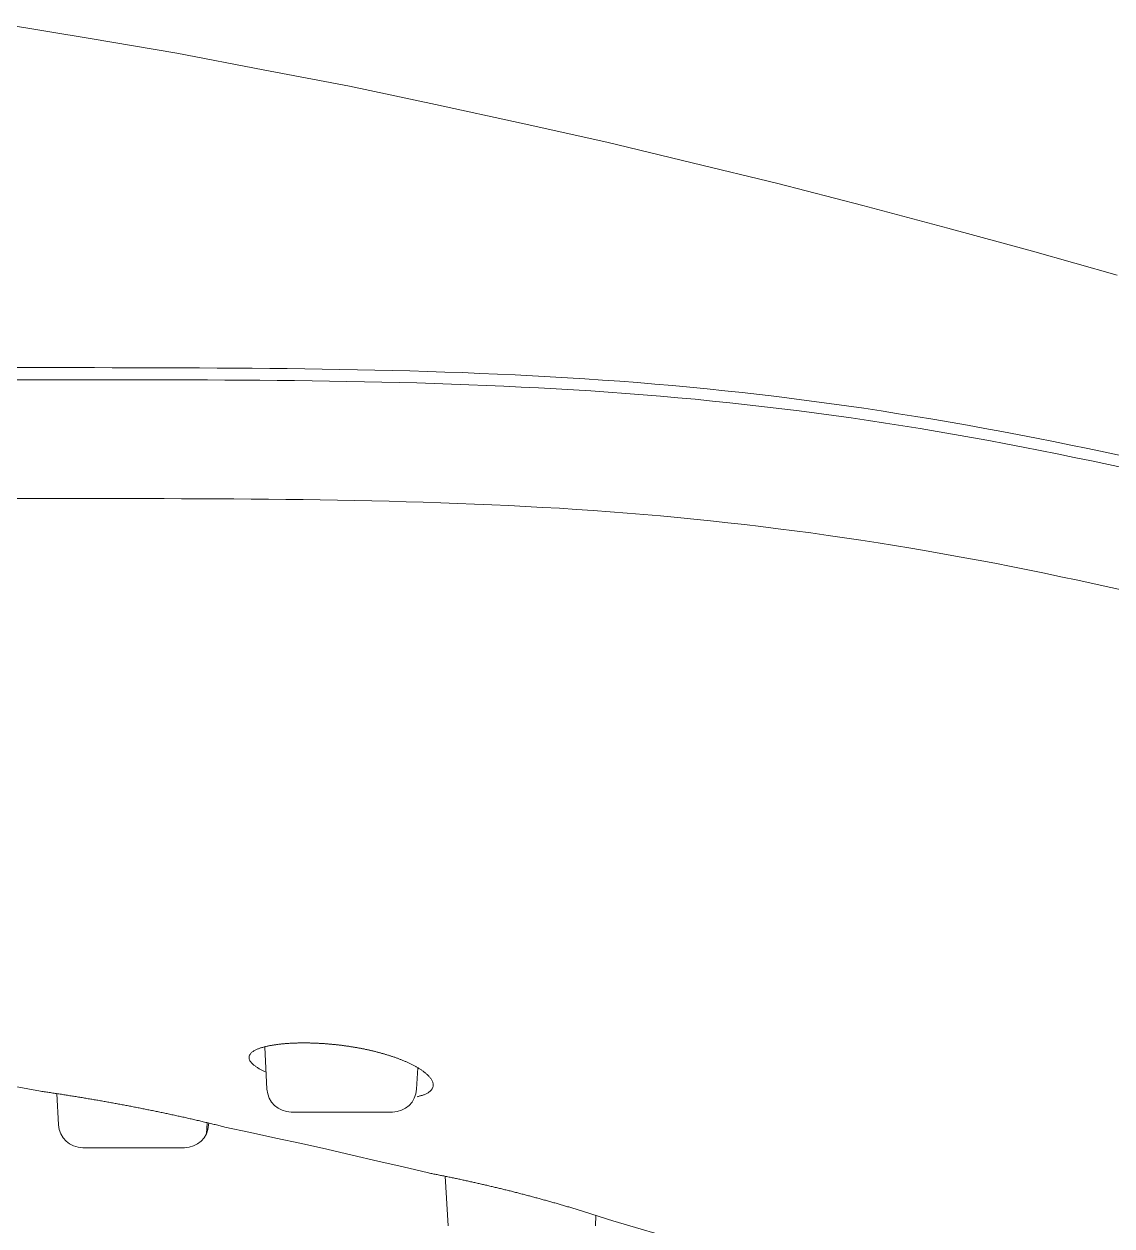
# Model space of a CAD drawing. Extents: x -5208 to -4788, y -2139 to -1842.
# Drawn here: x -4968.24 to -4945.8, y -1957.42 to -1932.62 of the extents above; entities that cross this region are included whole.
import ezdxf

# ---------------------------------------------------------------- set-up
doc = ezdxf.new("R2010")
doc.units = 0
doc.header["$LTSCALE"] = 7
doc.layers.add('Trimetric', color=7, linetype='CONTINUOUS')

msp = doc.modelspace()

# ---------------------------------------------------------------- linework, layer by layer
at = {"layer": 'Trimetric', "color": 0, "linetype": 'Continuous', "lineweight": 18}
for points in [[(-4968.66, -1932.621), (-4966.873, -1932.919), (-4965.087, -1933.225), (-4963.307, -1933.565), (-4961.527, -1933.906), (-4959.754, -1934.28), (-4957.983, -1934.664), (-4956.215, -1935.062), (-4954.454, -1935.487), (-4952.692, -1935.911), (-4950.939, -1936.369), (-4949.187, -1936.832), (-4947.438, -1937.307), (-4945.695, -1937.803)], [(-4968.59, -1939.711), (-4968.229, -1939.711), (-4967.867, -1939.711), (-4967.506, -1939.711), (-4967.145, -1939.711), (-4966.783, -1939.711), (-4966.422, -1939.712), (-4966.06, -1939.712), (-4965.699, -1939.713), (-4965.338, -1939.714), (-4964.976, -1939.715), (-4964.615, -1939.717), (-4964.253, -1939.719), (-4963.892, -1939.721), (-4963.53, -1939.724), (-4963.169, -1939.728), (-4962.808, -1939.731), (-4962.446, -1939.736), (-4962.085, -1939.741), (-4961.724, -1939.747), (-4961.362, -1939.754), (-4961.001, -1939.761), (-4960.639, -1939.77), (-4960.278, -1939.779), (-4959.917, -1939.791), (-4959.556, -1939.802), (-4959.194, -1939.814), (-4958.833, -1939.829), (-4958.472, -1939.844), (-4958.111, -1939.86), (-4957.75, -1939.878), (-4957.389, -1939.898), (-4957.029, -1939.919), (-4956.668, -1939.942), (-4956.307, -1939.967), (-4955.947, -1939.992), (-4955.586, -1940.02), (-4955.226, -1940.05), (-4954.866, -1940.081), (-4954.506, -1940.114), (-4954.147, -1940.15), (-4953.787, -1940.187), (-4953.428, -1940.227), (-4953.069, -1940.266), (-4952.71, -1940.31), (-4952.351, -1940.355), (-4951.993, -1940.4), (-4951.635, -1940.449), (-4951.277, -1940.5), (-4950.919, -1940.55), (-4950.562, -1940.605), (-4950.205, -1940.661), (-4949.847, -1940.717), (-4949.491, -1940.777), (-4949.135, -1940.838), (-4948.779, -1940.899), (-4948.423, -1940.965), (-4948.068, -1941.031), (-4947.713, -1941.097), (-4947.358, -1941.166), (-4947.003, -1941.237), (-4946.649, -1941.309), (-4946.295, -1941.382), (-4945.942, -1941.457), (-4945.589, -1941.534)], [(-4968.412, -1939.962), (-4968.052, -1939.962), (-4967.692, -1939.962), (-4967.333, -1939.961), (-4966.973, -1939.961), (-4966.613, -1939.961), (-4966.253, -1939.961), (-4965.894, -1939.961), (-4965.534, -1939.962), (-4965.174, -1939.962), (-4964.815, -1939.963), (-4964.455, -1939.965), (-4964.095, -1939.967), (-4963.735, -1939.969), (-4963.376, -1939.972), (-4963.016, -1939.975), (-4962.656, -1939.979), (-4962.297, -1939.984), (-4961.937, -1939.989), (-4961.577, -1939.995), (-4961.218, -1940.002), (-4960.858, -1940.01), (-4960.498, -1940.018), (-4960.139, -1940.028), (-4959.779, -1940.039), (-4959.42, -1940.051), (-4959.06, -1940.064), (-4958.701, -1940.078), (-4958.341, -1940.094), (-4957.982, -1940.111), (-4957.623, -1940.128), (-4957.264, -1940.148), (-4956.905, -1940.169), (-4956.546, -1940.192), (-4956.187, -1940.217), (-4955.828, -1940.243), (-4955.469, -1940.271), (-4955.111, -1940.301), (-4954.752, -1940.332), (-4954.394, -1940.365), (-4954.036, -1940.4), (-4953.678, -1940.438), (-4953.321, -1940.477), (-4952.964, -1940.519), (-4952.606, -1940.56), (-4952.249, -1940.605), (-4951.893, -1940.652), (-4951.536, -1940.699), (-4951.18, -1940.75), (-4950.824, -1940.803), (-4950.468, -1940.855), (-4950.113, -1940.912), (-4949.758, -1940.97), (-4949.403, -1941.027), (-4949.049, -1941.089), (-4948.694, -1941.151), (-4948.34, -1941.215), (-4947.987, -1941.281), (-4947.633, -1941.349), (-4947.28, -1941.418), (-4946.928, -1941.49), (-4946.576, -1941.562), (-4946.223, -1941.634), (-4945.872, -1941.71), (-4945.52, -1941.786)], [(-4968.59, -1942.411), (-4968.228, -1942.411), (-4967.867, -1942.411), (-4967.505, -1942.411), (-4967.145, -1942.411), (-4966.786, -1942.411), (-4966.425, -1942.412), (-4966.064, -1942.412), (-4965.704, -1942.413), (-4965.346, -1942.414), (-4964.987, -1942.415), (-4964.629, -1942.417), (-4964.27, -1942.419), (-4963.91, -1942.421), (-4963.555, -1942.424), (-4963.198, -1942.427), (-4962.837, -1942.431), (-4962.481, -1942.435), (-4962.127, -1942.441), (-4961.771, -1942.447), (-4961.415, -1942.453), (-4961.061, -1942.46), (-4960.706, -1942.469), (-4960.356, -1942.478), (-4960.003, -1942.489), (-4959.644, -1942.501), (-4959.296, -1942.512), (-4958.947, -1942.527), (-4958.588, -1942.542), (-4958.238, -1942.557), (-4957.893, -1942.575), (-4957.542, -1942.594), (-4957.192, -1942.614), (-4956.845, -1942.636), (-4956.496, -1942.66), (-4956.146, -1942.685), (-4955.8, -1942.712), (-4955.455, -1942.74), (-4955.107, -1942.771), (-4954.761, -1942.802), (-4954.42, -1942.836), (-4954.076, -1942.872), (-4953.722, -1942.911), (-4953.378, -1942.949), (-4953.04, -1942.99), (-4952.687, -1943.034), (-4952.345, -1943.077), (-4952.008, -1943.123), (-4951.654, -1943.173), (-4951.313, -1943.221), (-4950.976, -1943.273), (-4950.621, -1943.329), (-4950.282, -1943.382), (-4949.945, -1943.439), (-4949.59, -1943.5), (-4949.251, -1943.558), (-4948.913, -1943.62), (-4948.561, -1943.686), (-4948.218, -1943.749), (-4947.88, -1943.815), (-4947.535, -1943.884), (-4947.194, -1943.953), (-4946.851, -1944.025), (-4946.506, -1944.097), (-4946.167, -1944.171), (-4945.825, -1944.247), (-4945.476, -1944.325)], [(-4960.132, -1954.754), (-4960.117, -1954.751), (-4960.102, -1954.747), (-4960.087, -1954.743), (-4960.073, -1954.739), (-4960.058, -1954.735), (-4960.043, -1954.732), (-4960.028, -1954.728), (-4960.014, -1954.723), (-4959.999, -1954.718), (-4959.985, -1954.713), (-4959.971, -1954.707), (-4959.957, -1954.701), (-4959.943, -1954.695), (-4959.929, -1954.688), (-4959.916, -1954.68), (-4959.903, -1954.673), (-4959.89, -1954.664), (-4959.878, -1954.656), (-4959.866, -1954.646), (-4959.854, -1954.636), (-4959.844, -1954.625), (-4959.833, -1954.614), (-4959.825, -1954.601), (-4959.816, -1954.589), (-4959.81, -1954.575), (-4959.804, -1954.561), (-4959.8, -1954.546), (-4959.798, -1954.531), (-4959.797, -1954.516), (-4959.798, -1954.501), (-4959.8, -1954.485), (-4959.803, -1954.471), (-4959.807, -1954.456), (-4959.813, -1954.442), (-4959.819, -1954.428), (-4959.826, -1954.414), (-4959.834, -1954.401), (-4959.842, -1954.388), (-4959.851, -1954.376), (-4959.86, -1954.364), (-4959.87, -1954.352), (-4959.88, -1954.341), (-4959.891, -1954.33), (-4959.901, -1954.319), (-4959.912, -1954.308), (-4959.923, -1954.297), (-4959.934, -1954.287), (-4959.946, -1954.277), (-4959.958, -1954.268), (-4959.969, -1954.258), (-4959.981, -1954.248), (-4959.993, -1954.239), (-4960.005, -1954.229), (-4960.017, -1954.22), (-4960.03, -1954.212), (-4960.042, -1954.203), (-4960.055, -1954.194), (-4960.068, -1954.186), (-4960.081, -1954.178), (-4960.094, -1954.17), (-4960.107, -1954.162), (-4960.12, -1954.154), (-4960.133, -1954.146), (-4960.146, -1954.139), (-4960.159, -1954.131), (-4960.173, -1954.124), (-4960.186, -1954.117), (-4960.2, -1954.109), (-4960.213, -1954.103), (-4960.227, -1954.096), (-4960.241, -1954.089), (-4960.254, -1954.082), (-4960.268, -1954.076), (-4960.282, -1954.069), (-4960.295, -1954.062), (-4960.309, -1954.055), (-4960.323, -1954.049), (-4960.337, -1954.043), (-4960.351, -1954.037), (-4960.365, -1954.031), (-4960.379, -1954.025), (-4960.393, -1954.019), (-4960.407, -1954.013), (-4960.421, -1954.007), (-4960.435, -1954.001), (-4960.449, -1953.995), (-4960.463, -1953.99), (-4960.478, -1953.984), (-4960.492, -1953.978), (-4960.506, -1953.973), (-4960.52, -1953.968), (-4960.535, -1953.962), (-4960.549, -1953.957), (-4960.563, -1953.952), (-4960.578, -1953.947), (-4960.592, -1953.942), (-4960.606, -1953.937), (-4960.621, -1953.932), (-4960.635, -1953.927), (-4960.65, -1953.922), (-4960.664, -1953.917), (-4960.679, -1953.912), (-4960.693, -1953.908), (-4960.708, -1953.903), (-4960.722, -1953.898), (-4960.737, -1953.894), (-4960.752, -1953.889), (-4960.766, -1953.885), (-4960.781, -1953.881), (-4960.795, -1953.876), (-4960.81, -1953.872), (-4960.825, -1953.868), (-4960.839, -1953.864), (-4960.854, -1953.86), (-4960.869, -1953.856), (-4960.883, -1953.851), (-4960.898, -1953.847), (-4960.913, -1953.843), (-4960.928, -1953.84), (-4960.942, -1953.836), (-4960.957, -1953.832), (-4960.972, -1953.828), (-4960.987, -1953.824), (-4961.002, -1953.821), (-4961.016, -1953.817), (-4961.031, -1953.814), (-4961.046, -1953.81), (-4961.061, -1953.806), (-4961.076, -1953.803), (-4961.091, -1953.799), (-4961.105, -1953.796), (-4961.12, -1953.793), (-4961.135, -1953.789), (-4961.15, -1953.786), (-4961.165, -1953.783), (-4961.18, -1953.78), (-4961.195, -1953.777), (-4961.21, -1953.773), (-4961.225, -1953.77), (-4961.24, -1953.767), (-4961.255, -1953.764), (-4961.27, -1953.762), (-4961.285, -1953.759), (-4961.3, -1953.756), (-4961.315, -1953.753), (-4961.33, -1953.75), (-4961.345, -1953.747), (-4961.36, -1953.745), (-4961.375, -1953.742), (-4961.39, -1953.739), (-4961.405, -1953.737), (-4961.42, -1953.734), (-4961.435, -1953.732), (-4961.45, -1953.729), (-4961.465, -1953.727), (-4961.48, -1953.724), (-4961.495, -1953.722), (-4961.51, -1953.72), (-4961.525, -1953.717), (-4961.54, -1953.715), (-4961.555, -1953.713), (-4961.57, -1953.711), (-4961.586, -1953.709), (-4961.601, -1953.706), (-4961.616, -1953.704), (-4961.631, -1953.702), (-4961.646, -1953.7), (-4961.661, -1953.698), (-4961.676, -1953.696), (-4961.691, -1953.694), (-4961.707, -1953.692), (-4961.722, -1953.691), (-4961.737, -1953.689), (-4961.752, -1953.687), (-4961.767, -1953.685), (-4961.782, -1953.684), (-4961.797, -1953.682), (-4961.813, -1953.68), (-4961.828, -1953.679), (-4961.843, -1953.677), (-4961.858, -1953.676), (-4961.873, -1953.674), (-4961.888, -1953.673), (-4961.904, -1953.671), (-4961.919, -1953.67), (-4961.934, -1953.668), (-4961.949, -1953.667), (-4961.964, -1953.666), (-4961.98, -1953.665), (-4961.995, -1953.663), (-4962.01, -1953.662), (-4962.025, -1953.661), (-4962.041, -1953.66), (-4962.056, -1953.659), (-4962.071, -1953.658), (-4962.086, -1953.657), (-4962.101, -1953.656), (-4962.117, -1953.655), (-4962.132, -1953.654), (-4962.147, -1953.654), (-4962.162, -1953.653), (-4962.178, -1953.652), (-4962.193, -1953.651), (-4962.208, -1953.651), (-4962.223, -1953.65), (-4962.239, -1953.649), (-4962.254, -1953.649), (-4962.269, -1953.648), (-4962.284, -1953.648), (-4962.299, -1953.647), (-4962.315, -1953.647), (-4962.33, -1953.647), (-4962.345, -1953.646), (-4962.36, -1953.646), (-4962.376, -1953.645), (-4962.391, -1953.645), (-4962.406, -1953.645), (-4962.421, -1953.645), (-4962.437, -1953.645), (-4962.452, -1953.645), (-4962.467, -1953.645), (-4962.483, -1953.645), (-4962.498, -1953.645), (-4962.513, -1953.645), (-4962.528, -1953.645), (-4962.544, -1953.645), (-4962.559, -1953.646), (-4962.574, -1953.646), (-4962.589, -1953.646), (-4962.605, -1953.647), (-4962.62, -1953.647), (-4962.635, -1953.647), (-4962.65, -1953.648), (-4962.666, -1953.649), (-4962.681, -1953.649), (-4962.696, -1953.65), (-4962.711, -1953.651), (-4962.726, -1953.651), (-4962.742, -1953.652), (-4962.757, -1953.653), (-4962.772, -1953.654), (-4962.787, -1953.655), (-4962.803, -1953.656), (-4962.818, -1953.657), (-4962.833, -1953.658), (-4962.848, -1953.66), (-4962.863, -1953.661), (-4962.879, -1953.662), (-4962.894, -1953.663), (-4962.909, -1953.665), (-4962.924, -1953.666), (-4962.939, -1953.668), (-4962.955, -1953.67), (-4962.97, -1953.671), (-4962.985, -1953.673), (-4963, -1953.675), (-4963.015, -1953.677), (-4963.03, -1953.679), (-4963.045, -1953.681), (-4963.06, -1953.683), (-4963.076, -1953.685), (-4963.091, -1953.688), (-4963.106, -1953.69), (-4963.121, -1953.693), (-4963.136, -1953.695), (-4963.151, -1953.698), (-4963.166, -1953.701), (-4963.181, -1953.704), (-4963.195, -1953.708), (-4963.21, -1953.711), (-4963.225, -1953.714), (-4963.24, -1953.717), (-4963.255, -1953.72), (-4963.27, -1953.724), (-4963.285, -1953.728), (-4963.299, -1953.733), (-4963.314, -1953.737), (-4963.329, -1953.741), (-4963.343, -1953.745), (-4963.358, -1953.749), (-4963.372, -1953.754), (-4963.387, -1953.759), (-4963.401, -1953.765), (-4963.415, -1953.77), (-4963.429, -1953.776), (-4963.443, -1953.782), (-4963.457, -1953.789), (-4963.471, -1953.796), (-4963.484, -1953.803), (-4963.497, -1953.811), (-4963.51, -1953.819), (-4963.522, -1953.828), (-4963.535, -1953.837), (-4963.546, -1953.847), (-4963.557, -1953.857), (-4963.567, -1953.869), (-4963.576, -1953.881), (-4963.584, -1953.894), (-4963.59, -1953.908), (-4963.594, -1953.923), (-4963.596, -1953.938), (-4963.596, -1953.953), (-4963.594, -1953.968), (-4963.59, -1953.983), (-4963.585, -1953.997), (-4963.578, -1954.011), (-4963.57, -1954.024), (-4963.561, -1954.036), (-4963.551, -1954.048), (-4963.541, -1954.06), (-4963.531, -1954.071), (-4963.52, -1954.081), (-4963.508, -1954.092), (-4963.497, -1954.102), (-4963.485, -1954.111), (-4963.473, -1954.12), (-4963.461, -1954.13), (-4963.448, -1954.138), (-4963.436, -1954.147), (-4963.423, -1954.155), (-4963.41, -1954.163), (-4963.397, -1954.171), (-4963.384, -1954.179), (-4963.371, -1954.187), (-4963.358, -1954.195), (-4963.344, -1954.202), (-4963.331, -1954.209), (-4963.317, -1954.216), (-4963.304, -1954.223), (-4963.29, -1954.23), (-4963.276, -1954.237), (-4963.263, -1954.244)], [(-4967.894, -1954.641), (-4968.418, -1954.547), (-4968.943, -1954.456), (-4969.467, -1954.367), (-4969.992, -1954.277), (-4970.517, -1954.19), (-4971.043, -1954.106), (-4971.569, -1954.022), (-4972.094, -1953.938)], [(-4964.094, -1955.38), (-4964.119, -1955.374), (-4964.144, -1955.368), (-4964.168, -1955.362), (-4964.193, -1955.356), (-4964.218, -1955.35), (-4964.243, -1955.343), (-4964.267, -1955.337), (-4964.292, -1955.331), (-4964.317, -1955.325), (-4964.342, -1955.319), (-4964.366, -1955.313), (-4964.391, -1955.307), (-4964.416, -1955.301), (-4964.441, -1955.295), (-4964.465, -1955.289), (-4964.49, -1955.284), (-4964.515, -1955.278), (-4964.54, -1955.272), (-4964.565, -1955.266), (-4964.589, -1955.26), (-4964.614, -1955.254), (-4964.639, -1955.248), (-4964.664, -1955.243), (-4964.689, -1955.237), (-4964.713, -1955.231), (-4964.738, -1955.226), (-4964.763, -1955.22), (-4964.788, -1955.214), (-4964.813, -1955.208), (-4964.838, -1955.203), (-4964.863, -1955.197), (-4964.887, -1955.192), (-4964.912, -1955.186), (-4964.937, -1955.18), (-4964.962, -1955.175), (-4964.987, -1955.169), (-4965.012, -1955.164), (-4965.037, -1955.158), (-4965.061, -1955.153), (-4965.086, -1955.147), (-4965.111, -1955.142), (-4965.136, -1955.136), (-4965.161, -1955.131), (-4965.186, -1955.126), (-4965.211, -1955.12), (-4965.236, -1955.115), (-4965.261, -1955.11), (-4965.286, -1955.104), (-4965.311, -1955.099), (-4965.335, -1955.094), (-4965.36, -1955.088), (-4965.385, -1955.083), (-4965.41, -1955.078), (-4965.435, -1955.073), (-4965.46, -1955.068), (-4965.485, -1955.062), (-4965.51, -1955.057), (-4965.535, -1955.052), (-4965.56, -1955.047), (-4965.585, -1955.042), (-4965.61, -1955.037), (-4965.635, -1955.032), (-4965.66, -1955.027), (-4965.685, -1955.022), (-4965.71, -1955.017), (-4965.735, -1955.012), (-4965.76, -1955.007), (-4965.785, -1955.002), (-4965.81, -1954.997), (-4965.835, -1954.992), (-4965.86, -1954.987), (-4965.885, -1954.982), (-4965.91, -1954.977), (-4965.935, -1954.972), (-4965.96, -1954.967), (-4965.985, -1954.962), (-4966.01, -1954.958), (-4966.035, -1954.953), (-4966.06, -1954.948), (-4966.085, -1954.943), (-4966.11, -1954.938), (-4966.135, -1954.934), (-4966.16, -1954.929), (-4966.185, -1954.924), (-4966.21, -1954.92), (-4966.235, -1954.915), (-4966.26, -1954.91), (-4966.285, -1954.906), (-4966.31, -1954.901), (-4966.335, -1954.896), (-4966.36, -1954.892), (-4966.385, -1954.887), (-4966.411, -1954.883), (-4966.436, -1954.878), (-4966.461, -1954.874), (-4966.486, -1954.869), (-4966.511, -1954.865), (-4966.536, -1954.86), (-4966.561, -1954.856), (-4966.586, -1954.851), (-4966.611, -1954.847), (-4966.636, -1954.842), (-4966.661, -1954.838), (-4966.686, -1954.833), (-4966.712, -1954.829), (-4966.737, -1954.825), (-4966.762, -1954.82), (-4966.787, -1954.816), (-4966.812, -1954.812), (-4966.837, -1954.807), (-4966.862, -1954.803), (-4966.887, -1954.799), (-4966.912, -1954.795), (-4966.938, -1954.79), (-4966.963, -1954.786), (-4966.988, -1954.782), (-4967.013, -1954.778), (-4967.038, -1954.774), (-4967.063, -1954.77), (-4967.088, -1954.765), (-4967.114, -1954.761), (-4967.139, -1954.757), (-4967.164, -1954.753), (-4967.189, -1954.749), (-4967.214, -1954.745), (-4967.239, -1954.741), (-4967.264, -1954.737), (-4967.29, -1954.733), (-4967.315, -1954.729), (-4967.34, -1954.725), (-4967.365, -1954.721), (-4967.39, -1954.717), (-4967.415, -1954.713), (-4967.441, -1954.709), (-4967.466, -1954.705), (-4967.491, -1954.701), (-4967.516, -1954.697), (-4967.541, -1954.693), (-4967.567, -1954.69), (-4967.592, -1954.686), (-4967.617, -1954.682), (-4967.642, -1954.678), (-4967.667, -1954.674), (-4967.693, -1954.671), (-4967.718, -1954.667), (-4967.743, -1954.663), (-4967.768, -1954.659), (-4967.793, -1954.656), (-4967.819, -1954.652), (-4967.844, -1954.648), (-4967.869, -1954.645), (-4967.894, -1954.641)], [(-4964.458, -1955.291), (-4964.47, -1955.523)], [(-4959.894, -1956.328), (-4960.418, -1956.204), (-4960.942, -1956.082), (-4961.466, -1955.96), (-4961.991, -1955.838), (-4962.516, -1955.722), (-4963.042, -1955.608), (-4963.568, -1955.494), (-4964.094, -1955.38)], [(-4956.094, -1957.319), (-4956.116, -1957.312), (-4956.137, -1957.305), (-4956.159, -1957.298), (-4956.18, -1957.29), (-4956.202, -1957.283), (-4956.223, -1957.276), (-4956.245, -1957.269), (-4956.267, -1957.262), (-4956.288, -1957.255), (-4956.31, -1957.247), (-4956.331, -1957.24), (-4956.353, -1957.233), (-4956.374, -1957.226), (-4956.396, -1957.219), (-4956.418, -1957.212), (-4956.439, -1957.205), (-4956.461, -1957.198), (-4956.482, -1957.191), (-4956.504, -1957.184), (-4956.526, -1957.177), (-4956.547, -1957.17), (-4956.569, -1957.164), (-4956.591, -1957.157), (-4956.612, -1957.15), (-4956.634, -1957.143), (-4956.656, -1957.136), (-4956.677, -1957.129), (-4956.699, -1957.123), (-4956.721, -1957.116), (-4956.742, -1957.109), (-4956.764, -1957.103), (-4956.786, -1957.096), (-4956.808, -1957.089), (-4956.829, -1957.083), (-4956.851, -1957.076), (-4956.873, -1957.069), (-4956.895, -1957.063), (-4956.916, -1957.056), (-4956.938, -1957.05), (-4956.96, -1957.043), (-4956.982, -1957.037), (-4957.003, -1957.03), (-4957.025, -1957.024), (-4957.047, -1957.017), (-4957.069, -1957.011), (-4957.09, -1957.004), (-4957.112, -1956.998), (-4957.134, -1956.991), (-4957.156, -1956.985), (-4957.178, -1956.979), (-4957.2, -1956.972), (-4957.221, -1956.966), (-4957.243, -1956.96), (-4957.265, -1956.953), (-4957.287, -1956.947), (-4957.309, -1956.941), (-4957.33, -1956.935), (-4957.352, -1956.928), (-4957.374, -1956.922), (-4957.396, -1956.916), (-4957.418, -1956.91), (-4957.44, -1956.904), (-4957.462, -1956.898), (-4957.484, -1956.892), (-4957.505, -1956.886), (-4957.527, -1956.879), (-4957.549, -1956.873), (-4957.571, -1956.867), (-4957.593, -1956.861), (-4957.615, -1956.855), (-4957.637, -1956.849), (-4957.659, -1956.844), (-4957.681, -1956.838), (-4957.703, -1956.832), (-4957.725, -1956.826), (-4957.747, -1956.82), (-4957.769, -1956.814), (-4957.79, -1956.808), (-4957.812, -1956.802), (-4957.834, -1956.797), (-4957.856, -1956.791), (-4957.878, -1956.785), (-4957.9, -1956.779), (-4957.922, -1956.774), (-4957.944, -1956.768), (-4957.966, -1956.762), (-4957.988, -1956.756), (-4958.01, -1956.751), (-4958.032, -1956.745), (-4958.054, -1956.739), (-4958.076, -1956.734), (-4958.098, -1956.728), (-4958.12, -1956.722), (-4958.142, -1956.717), (-4958.164, -1956.711), (-4958.186, -1956.706), (-4958.208, -1956.7), (-4958.23, -1956.695), (-4958.252, -1956.689), (-4958.275, -1956.684), (-4958.297, -1956.678), (-4958.319, -1956.673), (-4958.341, -1956.667), (-4958.363, -1956.662), (-4958.385, -1956.657), (-4958.407, -1956.651), (-4958.429, -1956.646), (-4958.451, -1956.641), (-4958.473, -1956.635), (-4958.495, -1956.63), (-4958.517, -1956.625), (-4958.539, -1956.619), (-4958.562, -1956.614), (-4958.584, -1956.609), (-4958.606, -1956.604), (-4958.628, -1956.599), (-4958.65, -1956.593), (-4958.672, -1956.588), (-4958.694, -1956.583), (-4958.716, -1956.578), (-4958.738, -1956.573), (-4958.761, -1956.568), (-4958.783, -1956.563), (-4958.805, -1956.557), (-4958.827, -1956.552), (-4958.849, -1956.547), (-4958.871, -1956.542), (-4958.894, -1956.537), (-4958.916, -1956.532), (-4958.938, -1956.527), (-4958.96, -1956.522), (-4958.982, -1956.517), (-4959.004, -1956.513), (-4959.027, -1956.508), (-4959.049, -1956.503), (-4959.071, -1956.498), (-4959.093, -1956.493), (-4959.115, -1956.488), (-4959.138, -1956.483), (-4959.16, -1956.479), (-4959.182, -1956.474), (-4959.204, -1956.469), (-4959.226, -1956.464), (-4959.249, -1956.459), (-4959.271, -1956.455), (-4959.293, -1956.45), (-4959.315, -1956.445), (-4959.337, -1956.441), (-4959.36, -1956.436), (-4959.382, -1956.431), (-4959.404, -1956.427), (-4959.426, -1956.422), (-4959.449, -1956.417), (-4959.471, -1956.413), (-4959.493, -1956.408), (-4959.515, -1956.404), (-4959.538, -1956.399), (-4959.56, -1956.394), (-4959.582, -1956.39), (-4959.604, -1956.385), (-4959.627, -1956.381), (-4959.649, -1956.377), (-4959.671, -1956.372), (-4959.694, -1956.368), (-4959.716, -1956.363), (-4959.738, -1956.359), (-4959.76, -1956.354), (-4959.783, -1956.35), (-4959.805, -1956.346), (-4959.827, -1956.341), (-4959.85, -1956.337), (-4959.872, -1956.333), (-4959.894, -1956.328)], [(-4959.488, -1957.421), (-4959.549, -1956.397)], [(-4956.441, -1957.205), (-4956.454, -1957.421)], [(-4954.643, -1957.741), (-4956.094, -1957.319)]]:
    msp.add_lwpolyline(points, dxfattribs=at)
for points in [[(-4963.272, -1953.733), (-4963.226, -1954.598, 0.398998), (-4962.727, -1955.072), (-4962.27, -1955.072), (-4962.25, -1955.072), (-4962.23, -1955.072), (-4962.209, -1955.072), (-4962.189, -1955.072), (-4962.169, -1955.072), (-4962.149, -1955.072), (-4962.128, -1955.072), (-4962.108, -1955.072), (-4962.088, -1955.072), (-4962.068, -1955.072), (-4962.047, -1955.072), (-4962.027, -1955.072), (-4962.007, -1955.072), (-4961.987, -1955.072), (-4961.966, -1955.072), (-4961.946, -1955.072), (-4961.926, -1955.072), (-4961.906, -1955.072), (-4961.885, -1955.072), (-4961.865, -1955.072), (-4961.845, -1955.072), (-4961.825, -1955.072), (-4961.804, -1955.072), (-4961.784, -1955.072), (-4961.764, -1955.072), (-4961.744, -1955.072), (-4961.723, -1955.072), (-4961.703, -1955.072), (-4961.683, -1955.072), (-4961.663, -1955.072), (-4961.642, -1955.072), (-4961.622, -1955.072), (-4961.602, -1955.072), (-4961.582, -1955.072), (-4961.561, -1955.072), (-4961.541, -1955.072), (-4961.521, -1955.072), (-4961.501, -1955.072), (-4961.48, -1955.072), (-4961.46, -1955.072), (-4961.44, -1955.072), (-4961.42, -1955.072), (-4961.4, -1955.072), (-4961.379, -1955.072), (-4961.359, -1955.072), (-4961.339, -1955.072), (-4961.319, -1955.072), (-4961.298, -1955.072), (-4961.278, -1955.072), (-4961.258, -1955.072), (-4961.238, -1955.072), (-4961.217, -1955.072), (-4961.197, -1955.072), (-4961.177, -1955.072), (-4961.157, -1955.072), (-4961.136, -1955.072), (-4961.116, -1955.072), (-4961.096, -1955.072), (-4961.076, -1955.072), (-4961.055, -1955.072), (-4961.035, -1955.072), (-4961.015, -1955.072), (-4960.995, -1955.072), (-4960.974, -1955.072), (-4960.954, -1955.072), (-4960.934, -1955.072), (-4960.64, -1955.072, 0.398958), (-4960.141, -1954.598), (-4960.118, -1954.159)], [(-4967.558, -1954.691), (-4967.524, -1955.333, 0.399002), (-4967.025, -1955.807), (-4966.788, -1955.807), (-4966.768, -1955.807), (-4966.748, -1955.807), (-4966.728, -1955.807), (-4966.707, -1955.807), (-4966.687, -1955.807), (-4966.667, -1955.807), (-4966.646, -1955.807), (-4966.626, -1955.807), (-4966.606, -1955.807), (-4966.585, -1955.807), (-4966.565, -1955.807), (-4966.545, -1955.807), (-4966.525, -1955.807), (-4966.504, -1955.807), (-4966.484, -1955.807), (-4966.464, -1955.807), (-4966.443, -1955.807), (-4966.423, -1955.807), (-4966.403, -1955.807), (-4966.383, -1955.807), (-4966.362, -1955.807), (-4966.342, -1955.807), (-4966.322, -1955.807), (-4966.301, -1955.807), (-4966.281, -1955.807), (-4966.261, -1955.807), (-4966.24, -1955.807), (-4966.22, -1955.807), (-4966.2, -1955.807), (-4966.18, -1955.807), (-4966.159, -1955.807), (-4966.139, -1955.807), (-4966.119, -1955.807), (-4966.098, -1955.807), (-4966.078, -1955.807), (-4966.058, -1955.807), (-4966.037, -1955.807), (-4966.017, -1955.807), (-4965.997, -1955.807), (-4965.977, -1955.807), (-4965.956, -1955.807), (-4965.936, -1955.807), (-4965.916, -1955.807), (-4965.895, -1955.807), (-4965.875, -1955.807), (-4965.855, -1955.807), (-4965.835, -1955.807), (-4965.814, -1955.807), (-4965.794, -1955.807), (-4965.774, -1955.807), (-4965.753, -1955.807), (-4965.733, -1955.807), (-4965.713, -1955.807), (-4965.692, -1955.807), (-4965.672, -1955.807), (-4965.652, -1955.807), (-4965.632, -1955.807), (-4965.611, -1955.807), (-4965.591, -1955.807), (-4965.571, -1955.807), (-4965.55, -1955.807), (-4965.53, -1955.807), (-4965.51, -1955.807), (-4965.489, -1955.807), (-4965.469, -1955.807), (-4965.449, -1955.807), (-4965.429, -1955.807), (-4965.408, -1955.807), (-4965.388, -1955.807), (-4965.368, -1955.807), (-4965.347, -1955.807), (-4965.327, -1955.807), (-4965.307, -1955.807), (-4965.287, -1955.807), (-4965.266, -1955.807), (-4965.246, -1955.807), (-4965.226, -1955.807), (-4965.205, -1955.807), (-4965.185, -1955.807), (-4965.165, -1955.807), (-4965.144, -1955.807), (-4965.124, -1955.807), (-4965.104, -1955.807), (-4965.084, -1955.807), (-4964.928, -1955.807, 0.398927), (-4964.429, -1955.333), (-4964.427, -1955.299)]]:
    msp.add_lwpolyline(points, format="xyb", dxfattribs=at)

doc.saveas('drawing.dxf')
